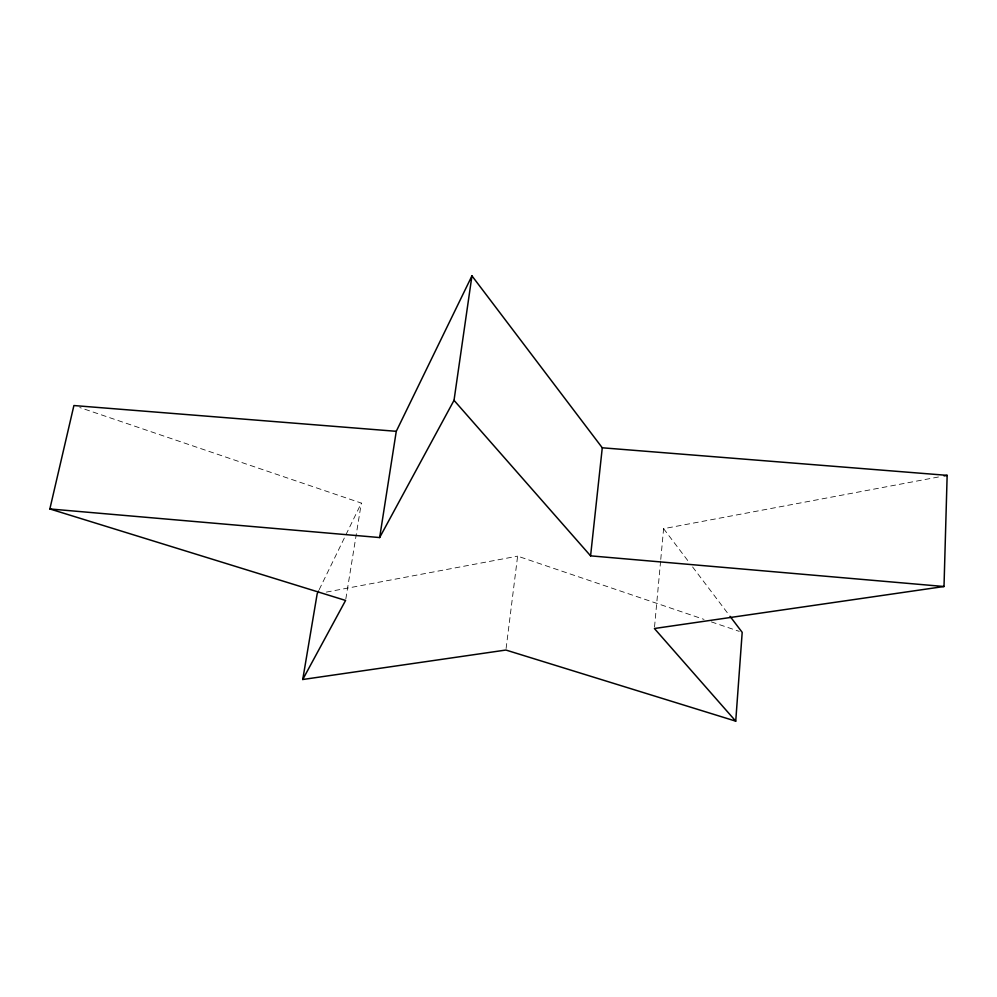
<?xml version="1.0" encoding="UTF-8"?>
<svg xmlns="http://www.w3.org/2000/svg" width="997" height="997" viewBox="0 0 997 997"><rect width="100%" height="100%" fill="white"/><g stroke="black" fill="none" stroke-linecap="round" stroke-linejoin="round"><path stroke-width="0.75" stroke-dasharray="4.99 3.74" d="M654.531 626.976L660.625 560.937M660.762 559.404L663.603 528.684L939.523 476.79M506.102 648.511L517.617 556.139L704.032 619.399M345.834 598.923L361.338 503.086L79.797 407.536M319.202 589.638L361.338 503.086M326.343 592.106L517.617 556.139M711.36 621.891L739.251 631.363M663.603 528.684L688.865 562.009M692.603 566.944L729.094 615.074"/><path stroke-width="1.5" d="M730.028 616.308L742.192 632.36L735.736 721.143L654.393 628.509L944.009 586.51L947.15 475.357L602.275 447.79L471.942 275.857L396.27 431.315L379.658 537.557L49.85 508.956L73.903 405.542L396.27 431.315M944.009 586.51L590.585 555.852L602.275 447.79M379.658 537.557L454.021 400.345L471.942 275.857M735.736 721.143L505.915 650.044L302.739 679.505L317.171 593.826L318.529 591.034M302.739 679.505L345.585 600.443L49.85 508.956M944.097 475.93L947.15 475.357M454.021 400.345L590.585 555.852"/></g></svg>
